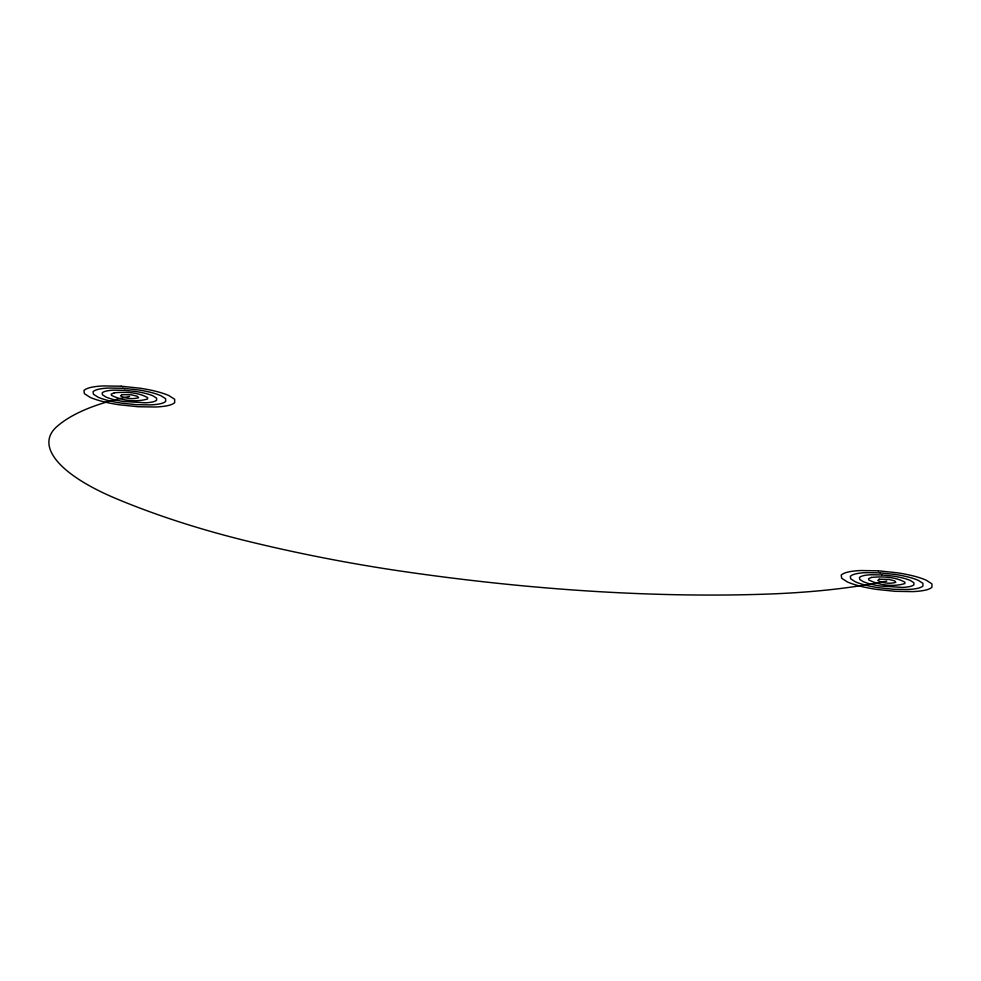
<?xml version="1.0" encoding="UTF-8"?>
<svg xmlns="http://www.w3.org/2000/svg" width="981" height="981" viewBox="0 0 981 981"><rect width="100%" height="100%" fill="white"/><g stroke="black" fill="none" stroke-linecap="round" stroke-linejoin="round"><path stroke-width="1.47" d="M129.529 396.471A351.713 115.084 10.9 0 0 56.714 426.747A166.782 54.58 10.9 0 0 115.5 498.348A351.713 115.084 10.9 0 0 248.524 541.414A550.832 180.246 10.9 0 0 404.184 571.592A832.158 272.301 10.9 0 0 766.627 594.118A550.832 180.246 10.9 0 0 886.799 581.071M114.385 392.78L111.294 394.068L111.478 395.355C122.233 400.689 136.04 402.504 147.591 398.96L147.591 397.599C137.683 392.118 125.458 391.799 114.385 392.78M121.963 394.632L120.504 395.907C125.887 398.58 132.791 399.488 138.566 397.71L137.389 396.287L131.613 394.816L121.963 394.632M871.655 577.38L868.565 578.667L868.749 579.955C879.503 585.277 893.311 587.104 904.862 583.548L904.862 582.199C894.954 576.718 882.728 576.399 871.655 577.38M879.234 579.231L877.774 580.507C883.158 583.18 890.061 584.087 895.837 582.309L894.66 580.875L888.884 579.415L879.234 579.231M121.117 386.22L103.692 385.938A55.083 18.026 10.9 0 0 91.674 387.237A37.352 12.226 10.9 0 0 83.937 390.463L84.403 393.663L90.264 397.428A35.169 11.514 10.9 0 0 103.569 401.732A55.083 18.026 10.9 0 0 119.13 404.761L137.953 406.723L155.378 407.005A55.083 18.026 10.9 0 0 167.395 405.705A35.169 11.514 10.9 0 0 174.679 402.676L174.667 399.279L168.806 395.515A35.169 11.514 10.9 0 0 155.501 391.211A55.083 18.026 10.9 0 0 139.927 388.194L121.117 386.22M122.809 388.28L108.854 388.047A44.071 14.421 10.9 0 0 99.24 389.089A29.871 9.773 10.9 0 0 93.06 391.664L93.428 394.227L98.125 397.244A28.142 9.209 10.9 0 0 108.756 400.689A44.071 14.421 10.9 0 0 121.215 403.105L136.261 404.675L150.216 404.895A44.071 14.421 10.9 0 0 159.829 403.853A28.142 9.209 10.9 0 0 165.654 401.437L165.642 398.715L160.945 395.711A28.142 9.209 10.9 0 0 150.301 392.265A44.071 14.421 10.9 0 0 137.855 389.849L122.809 388.28M124.489 390.328L114.029 390.156A33.047 10.816 10.9 0 0 106.819 390.941A22.404 7.333 10.9 0 0 102.171 392.866L102.453 394.791L105.973 397.047A21.104 6.904 10.9 0 0 113.955 399.635A33.047 10.816 10.9 0 0 123.299 401.437L145.041 402.799A33.047 10.816 10.9 0 0 152.251 402.014A21.104 6.904 10.9 0 0 156.617 400.199L156.617 398.151L153.097 395.895A21.104 6.904 10.9 0 0 145.114 393.32A33.047 10.816 10.9 0 0 135.77 391.505L124.489 390.328M878.387 570.819L860.962 570.537A55.083 18.026 10.9 0 0 848.945 571.837A37.352 12.226 10.9 0 0 841.208 575.062L841.673 578.263L847.535 582.027A35.169 11.514 10.9 0 0 860.84 586.331A55.083 18.026 10.9 0 0 876.401 589.36L895.224 591.322L912.649 591.604A55.083 18.026 10.9 0 0 924.666 590.304A35.169 11.514 10.9 0 0 931.95 587.276L931.938 583.879L926.076 580.114A35.169 11.514 10.9 0 0 912.771 575.81A55.083 18.026 10.9 0 0 897.198 572.794L878.387 570.819M880.08 572.867L866.125 572.646A44.071 14.421 10.9 0 0 856.511 573.689A29.871 9.773 10.9 0 0 850.331 576.264L850.699 578.827L855.395 581.843A28.142 9.209 10.9 0 0 866.039 585.289A44.071 14.421 10.9 0 0 878.486 587.693L893.532 589.274L907.486 589.495A44.071 14.421 10.9 0 0 917.1 588.453A28.142 9.209 10.9 0 0 922.925 586.037L922.913 583.315L918.216 580.311A28.142 9.209 10.9 0 0 907.572 576.865A44.071 14.421 10.9 0 0 895.126 574.449L880.08 572.867M881.76 574.927L871.3 574.756A33.047 10.816 10.9 0 0 864.089 575.528A22.404 7.333 10.9 0 0 859.442 577.466L859.724 579.391L863.243 581.647A21.104 6.904 10.9 0 0 871.226 584.235A33.047 10.816 10.9 0 0 880.57 586.037L902.312 587.398A33.047 10.816 10.9 0 0 909.522 586.613A21.104 6.904 10.9 0 0 913.887 584.799L913.887 582.751L910.368 580.494A21.104 6.904 10.9 0 0 902.385 577.919A33.047 10.816 10.9 0 0 893.041 576.105L881.76 574.927"/></g></svg>
